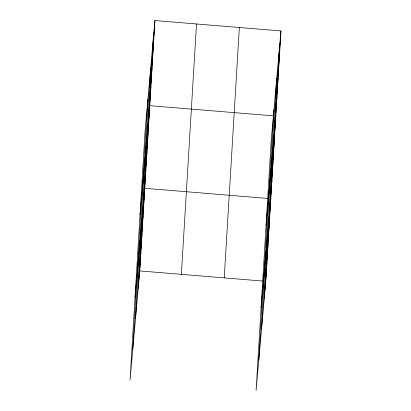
<?xml version="1.0" encoding="UTF-8"?>
<svg xmlns="http://www.w3.org/2000/svg" width="411" height="411" viewBox="0 0 411 411"><rect width="100%" height="100%" fill="white"/><g stroke="black" fill="none" stroke-linecap="round" stroke-linejoin="round"><path stroke-width="0.62" d="M132.738 349.787L147.878 99.411M135.522 318.587L150.662 68.216M138.224 288.306L153.365 37.935M154.916 20.55L145.175 129.691L130.035 380.067L139.776 270.921L154.916 20.55L280.965 30.933L265.825 281.309L256.084 390.45L271.224 140.079L280.965 30.933M181.374 274.348L196.515 23.977M224.226 277.882L239.366 27.506M258.786 360.17L273.926 109.799M261.571 328.97L276.711 78.599M264.273 298.689L279.413 48.318M152.794 47.393L154.346 30.008M152.219 56.852L153.771 39.466M151.649 66.31L153.2 48.924M151.078 75.768L152.63 58.383M150.503 85.226L152.055 67.841M149.933 94.684L151.484 77.299M149.363 104.142L150.914 86.762M148.787 113.6L150.339 96.22M140.028 214.819L149.768 105.678L273.294 115.856M147.662 132.239L149.214 114.859M147.107 141.42L148.659 124.04M146.552 150.601L148.104 133.215M145.997 159.781L147.549 142.396M145.443 168.962L146.994 151.577M144.888 178.143L146.439 160.758M144.333 187.324L145.884 169.938M143.778 196.504L145.33 179.119M135.034 297.441L144.775 188.3L267.669 198.426M142.668 214.866L144.22 197.48M142.108 224.046L143.66 206.661M141.554 233.222L143.105 215.842M140.999 242.403L142.55 225.023M140.444 251.583L141.995 234.203M139.889 260.764L141.441 243.384M139.334 269.945L140.886 252.565M138.779 279.126L140.331 261.74M278.843 57.776L280.394 40.391M278.268 67.234L279.819 49.849M277.697 76.693L279.249 59.312M277.127 86.151L278.679 68.771M276.552 95.609L278.103 78.229M275.981 105.067L277.533 87.687M275.411 114.53L276.963 97.145M274.836 123.988L276.387 106.603M266.076 225.202L275.817 116.061M273.711 142.627L275.262 125.242M273.156 151.808L274.707 134.423M272.601 160.984L274.152 143.603M272.046 170.164L273.598 152.784M271.491 179.345L273.043 161.965M270.936 188.526L272.488 171.146M270.381 197.706L271.933 180.321M269.822 206.887L271.373 189.502M261.077 307.829L270.818 198.683M268.712 225.249L270.263 207.863M268.157 234.429L269.708 217.044M267.602 243.61L269.154 226.225M267.047 252.791L268.599 235.405M266.492 261.971L268.044 244.586M265.938 271.152L267.489 253.767M265.383 280.328L266.934 262.948M264.828 289.508L266.379 272.128M139.776 270.921L262.675 281.047"/></g></svg>
